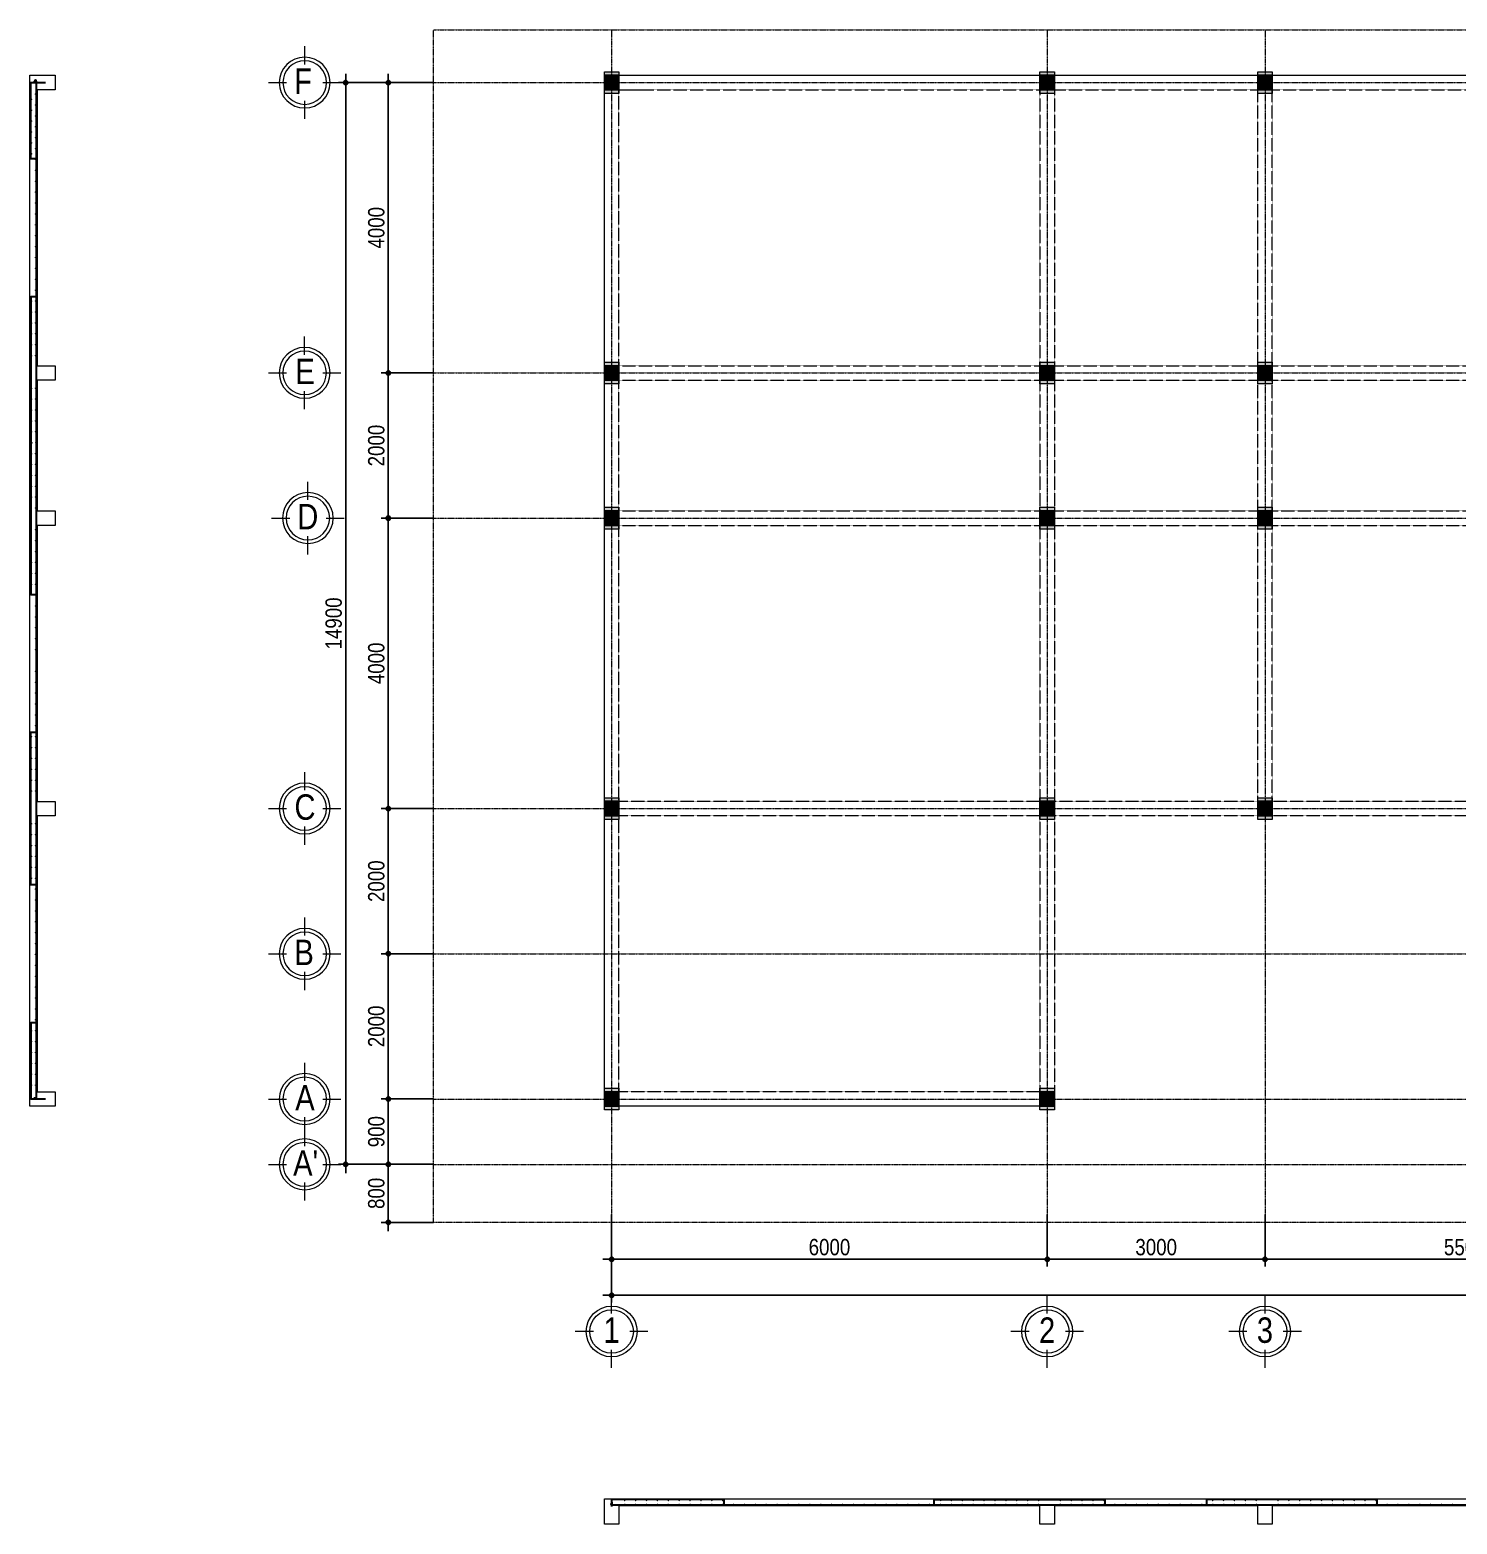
# Model space of a CAD drawing. Header units: millimetres. Extents: x 2451 to 189599, y 100744 to 200848.
# Drawn here: x 70921 to 90579, y 155262 to 175843 of the extents above; entities that cross this region are included whole.
import ezdxf
from ezdxf.enums import TextEntityAlignment as Align

# ---------------------------------------------------------------- set-up
doc = ezdxf.new("R2010")
doc.units = ezdxf.units.MM
doc.linetypes.add('ACAD_ISO02W100', pattern=[15, 12, -3])
doc.linetypes.add('ACAD_ISO10W100', pattern=[18, 12, -3, 0, -3])
for name, color, linetype in [('DIM', 1, 'Continuous'), ('TAGS', 60, 'Continuous'), ('TUONG', 131, 'Continuous'), ('WALL', 4, 'Continuous')]:
    doc.layers.add(name, color=color, linetype=linetype)
for name, color, linetype, lineweight in [('KC COT', 7, 'Continuous', 20), ('NÉT THẤY KC', 7, 'Continuous', 20), ('NÉT ĐẬM Cốt thép - các nét cần nhấn mạnh', 1, 'Continuous', 30), ('TEN TRUC', 3, 'Continuous', 18), ('TRUC', 24, 'Continuous', 0)]:
    doc.layers.add(name, color=color, linetype=linetype, lineweight=lineweight)
doc.styles.add('HEL-CONDENSE', font='')
doc.styles.add('VNI-HELVE-CONDENSEN', font='')
doc.styles.get('HEL-CONDENSE').set_extended_font_data('VNI-Helve-Condense')
doc.styles.get('VNI-HELVE-CONDENSEN').set_extended_font_data('VNI-Helve-Condense')
doc.dimstyles.new('D100', dxfattribs={"dimtxt": 225, "dimasz": 1.2, "dimexe": 100, "dimexo": 0, "dimgap": 50, "dimtad": 1, "dimdec": 0, "dimzin": 13, "dimdsep": 46, "dimtxsty": 'HEL-CONDENSE', "dimblk": 'D50', "dimcen": 0, "dimclrd": 1, "dimclre": 1, "dimclrt": 7, "dimadec": 0, "dimazin": 0, "dimtfac": 1, "dimtdec": 0, "dimtmove": 0, "dimatfit": 3, "dimldrblk": 'D50', "dimfxl": 1, "dimtolj": 1, "dimtzin": 13, "dimarcsym": 0})

# ---------------------------------------------------------------- blocks, each defined once
blk = doc.blocks.new('D50')
at = {"layer": 'DIM'}
blk.add_hatch(color=256, dxfattribs=at).paths.add_polyline_path([(25, 0, 1), (-25, 0, 1)])
blk.add_line((25, 0), (100, 0), dxfattribs=at)
blk.add_circle((0, 0), 25, dxfattribs=at)
blk = doc.blocks.new('*D1164')
at = {"layer": 'DEFPOINTS', "color": 0, "transparency": 16777216}
for p in [(78934, 159526), (84934, 159526), (84934, 158911)]:
    blk.add_point(p, dxfattribs=at)
at = {"layer": 'DIM', "color": 1, "lineweight": -2, "transparency": 16777216}
for p, q in [((78934, 159526), (78934, 158811)), ((84934, 159526), (84934, 158811)), ((78935, 158911), (84933, 158911))]:
    blk.add_line(p, q, dxfattribs=at)
at = {"layer": 'DIM', "color": 1, "lineweight": -2, "transparency": 16777216, "xscale": 1.199999999999999, "yscale": 1.199999999999999, "zscale": 1.199999999999999, "rotation": 180}
blk.add_blockref('D50', (78934, 158911), dxfattribs=at)
at = {"layer": 'DIM', "color": 1, "lineweight": -2, "transparency": 16777216, "xscale": 1.199999999999999, "yscale": 1.199999999999999, "zscale": 1.199999999999999}
blk.add_blockref('D50', (84934, 158911), dxfattribs=at)
at = {"layer": 'DIM', "color": 7, "transparency": 16777216, "insert": (81934, 159076), "char_height": 225, "attachment_point": 5, "style": 'HEL-CONDENSE'}
blk.add_mtext('\\A1;6000', dxfattribs=at)
blk = doc.blocks.new('*D1165')
at = {"layer": 'DEFPOINTS', "color": 0, "transparency": 16777216}
for p in [(78934, 159526), (111934, 159526), (111934, 158415)]:
    blk.add_point(p, dxfattribs=at)
at = {"layer": 'DIM', "color": 1, "lineweight": -2, "transparency": 16777216}
for p, q in [((78934, 159526), (78934, 158315)), ((111934, 159526), (111934, 158315)), ((78935, 158415), (111933, 158415))]:
    blk.add_line(p, q, dxfattribs=at)
at = {"layer": 'DIM', "color": 1, "lineweight": -2, "transparency": 16777216, "xscale": 1.199999999999999, "yscale": 1.199999999999999, "zscale": 1.199999999999999, "rotation": 180}
blk.add_blockref('D50', (78934, 158415), dxfattribs=at)
at = {"layer": 'DIM', "color": 1, "lineweight": -2, "transparency": 16777216, "xscale": 1.199999999999999, "yscale": 1.199999999999999, "zscale": 1.199999999999999}
blk.add_blockref('D50', (111934, 158415), dxfattribs=at)
at = {"layer": 'DIM', "color": 7, "transparency": 16777216, "insert": (95434, 158580), "char_height": 225, "attachment_point": 5, "style": 'HEL-CONDENSE'}
blk.add_mtext('\\A1;33000', dxfattribs=at)
blk = doc.blocks.new('A$C206177D3')
at = {"layer": 'TEN TRUC', "ltscale": 1000}
for p, q in [((-37, 240), (-37, 490)), ((-287, -10), (-537, -10)), ((463, -10), (213, -10)), ((-37, -510), (-37, -260))]:
    blk.add_line(p, q, dxfattribs=at)
blk.add_circle((-37, -10), 350, dxfattribs=at)
at = {"layer": 'TEN TRUC', "color": 254, "ltscale": 1000}
blk.add_circle((-37, -10), 300, dxfattribs=at)
blk = doc.blocks.new('*D1166')
at = {"layer": 'DEFPOINTS', "color": 0, "transparency": 16777216}
for p in [(76480, 175118), (75858, 171118), (76480, 171118)]:
    blk.add_point(p, dxfattribs=at)
at = {"layer": 'DIM', "color": 1, "lineweight": -2, "transparency": 16777216}
for p, q in [((76480, 175118), (75758, 175118)), ((75858, 175116), (75858, 171119)), ((76480, 171118), (75758, 171118))]:
    blk.add_line(p, q, dxfattribs=at)
at = {"layer": 'DIM', "color": 1, "lineweight": -2, "transparency": 16777216, "xscale": 1.199999999999999, "yscale": 1.199999999999999, "zscale": 1.199999999999999}
for p, rotation in [((75858, 175118), 90), ((75858, 171118), 270)]:
    blk.add_blockref('D50', p, dxfattribs=dict(at, rotation=rotation))
at = {"layer": 'DIM', "color": 7, "transparency": 16777216, "insert": (75693, 173118), "char_height": 225, "attachment_point": 5, "rotation": 90, "style": 'HEL-CONDENSE'}
blk.add_mtext('\\A1;4000', dxfattribs=at)
blk = doc.blocks.new('*D1167')
at = {"layer": 'DEFPOINTS', "color": 0, "transparency": 16777216}
for p in [(75271, 175118), (76480, 175118), (76480, 160218)]:
    blk.add_point(p, dxfattribs=at)
at = {"layer": 'DIM', "color": 1, "lineweight": -2, "transparency": 16777216}
for p, q in [((76480, 175118), (75171, 175118)), ((75271, 160219), (75271, 175116)), ((76480, 160218), (75171, 160218))]:
    blk.add_line(p, q, dxfattribs=at)
at = {"layer": 'DIM', "color": 1, "lineweight": -2, "transparency": 16777216, "xscale": 1.199999999999999, "yscale": 1.199999999999999, "zscale": 1.199999999999999}
for p, rotation in [((75271, 175118), 90), ((75271, 160218), 270)]:
    blk.add_blockref('D50', p, dxfattribs=dict(at, rotation=rotation))
at = {"layer": 'DIM', "color": 7, "transparency": 16777216, "insert": (75106, 167668), "char_height": 225, "attachment_point": 5, "rotation": 90, "style": 'HEL-CONDENSE'}
blk.add_mtext('\\A1;14900', dxfattribs=at)
blk = doc.blocks.new('A$C225A2996')
at = {"layer": 'WALL'}
blk.add_hatch(color=4, dxfattribs=at).paths.add_polyline_path([(531, 82), (731, 82), (731, 282), (531, 282)])
at = {"layer": 'WALL', "color": 4}
for p, q in [((531, 282), (731, 82)), ((531, 82), (731, 282))]:
    blk.add_line(p, q, dxfattribs=at)
blk.add_lwpolyline([(531, 82), (731, 82), (731, 282), (531, 282)], close=True, dxfattribs=at)
blk = doc.blocks.new('COT20x30')
at = {"layer": 'NÉT THẤY KC'}
h = blk.add_hatch(color=256, dxfattribs=at)
h.dxf.hatch_style = 1
h.paths.add_polyline_path([(107, 170), (-93, 170), (-93, -130), (107, -130)])
blk.add_lwpolyline([(-93, 170), (107, 170), (107, -130), (-93, -130)], close=True, dxfattribs=at)
blk = doc.blocks.new('*U1069')
at = {"layer": 'NÉT ĐẬM Cốt thép - các nét cần nhấn mạnh', "const_width": 10}
blk.add_lwpolyline([(-5, 0, 1), (5, 0, 1)], format="xyb", close=True, dxfattribs=at)
blk = doc.blocks.new('*U1070')
at = {"layer": 'NÉT ĐẬM Cốt thép - các nét cần nhấn mạnh', "color": 0, "linetype": 'ByBlock', "lineweight": -2, "transparency": 16777216}
for p in [(0, 0), (150, 0), (300, 0), (450, 0), (600, 0), (750, 0), (900, 0), (1050, 0), (1200, 0), (1350, 0)]:
    blk.add_blockref('*U1069', p, dxfattribs=at)
blk = doc.blocks.new('*D1146')
at = {"layer": 'DEFPOINTS', "color": 0, "transparency": 16777216}
for p in [(78934, 159526), (84934, 159526), (84934, 158911)]:
    blk.add_point(p, dxfattribs=at)
at = {"layer": 'DIM', "color": 1, "lineweight": -2, "transparency": 16777216}
for p, q in [((78934, 159526), (78934, 158811)), ((84934, 159526), (84934, 158811)), ((78935, 158911), (84933, 158911))]:
    blk.add_line(p, q, dxfattribs=at)
at = {"layer": 'DIM', "color": 1, "lineweight": -2, "transparency": 16777216, "xscale": 1.199999999999999, "yscale": 1.199999999999999, "zscale": 1.199999999999999, "rotation": 180}
blk.add_blockref('D50', (78934, 158911), dxfattribs=at)
at = {"layer": 'DIM', "color": 1, "lineweight": -2, "transparency": 16777216, "xscale": 1.199999999999999, "yscale": 1.199999999999999, "zscale": 1.199999999999999}
blk.add_blockref('D50', (84934, 158911), dxfattribs=at)
at = {"layer": 'DIM', "color": 7, "transparency": 16777216, "insert": (81934, 159076), "char_height": 225, "attachment_point": 5, "style": 'HEL-CONDENSE'}
blk.add_mtext('\\A1;6000', dxfattribs=at)
blk = doc.blocks.new('*D1147')
at = {"layer": 'DEFPOINTS', "color": 0, "transparency": 16777216}
for p in [(84934, 159526), (87934, 159526), (87934, 158911)]:
    blk.add_point(p, dxfattribs=at)
at = {"layer": 'DIM', "color": 1, "lineweight": -2, "transparency": 16777216}
for p, q in [((84934, 159526), (84934, 158811)), ((87934, 159526), (87934, 158811)), ((84935, 158911), (87933, 158911))]:
    blk.add_line(p, q, dxfattribs=at)
at = {"layer": 'DIM', "color": 1, "lineweight": -2, "transparency": 16777216, "xscale": 1.199999999999999, "yscale": 1.199999999999999, "zscale": 1.199999999999999, "rotation": 180}
blk.add_blockref('D50', (84934, 158911), dxfattribs=at)
at = {"layer": 'DIM', "color": 1, "lineweight": -2, "transparency": 16777216, "xscale": 1.199999999999999, "yscale": 1.199999999999999, "zscale": 1.199999999999999}
blk.add_blockref('D50', (87934, 158911), dxfattribs=at)
at = {"layer": 'DIM', "color": 7, "transparency": 16777216, "insert": (86434, 159076), "char_height": 225, "attachment_point": 5, "style": 'HEL-CONDENSE'}
blk.add_mtext('\\A1;3000', dxfattribs=at)
blk = doc.blocks.new('*D1148')
at = {"layer": 'DEFPOINTS', "color": 0, "transparency": 16777216}
for p in [(87934, 159526), (93434, 159526), (93434, 158911)]:
    blk.add_point(p, dxfattribs=at)
at = {"layer": 'DIM', "color": 1, "lineweight": -2, "transparency": 16777216}
for p, q in [((87934, 159526), (87934, 158811)), ((93434, 159526), (93434, 158811)), ((87935, 158911), (93433, 158911))]:
    blk.add_line(p, q, dxfattribs=at)
at = {"layer": 'DIM', "color": 1, "lineweight": -2, "transparency": 16777216, "xscale": 1.199999999999999, "yscale": 1.199999999999999, "zscale": 1.199999999999999, "rotation": 180}
blk.add_blockref('D50', (87934, 158911), dxfattribs=at)
at = {"layer": 'DIM', "color": 1, "lineweight": -2, "transparency": 16777216, "xscale": 1.199999999999999, "yscale": 1.199999999999999, "zscale": 1.199999999999999}
blk.add_blockref('D50', (93434, 158911), dxfattribs=at)
at = {"layer": 'DIM', "color": 7, "transparency": 16777216, "insert": (90684, 159076), "char_height": 225, "attachment_point": 5, "style": 'HEL-CONDENSE'}
blk.add_mtext('\\A1;5500', dxfattribs=at)
blk = doc.blocks.new('*D1153')
at = {"layer": 'DEFPOINTS', "color": 0, "transparency": 16777216}
for p in [(78934, 159526), (111934, 159526), (111934, 158415)]:
    blk.add_point(p, dxfattribs=at)
at = {"layer": 'DIM', "color": 1, "lineweight": -2, "transparency": 16777216}
for p, q in [((78934, 159526), (78934, 158315)), ((111934, 159526), (111934, 158315)), ((78935, 158415), (111933, 158415))]:
    blk.add_line(p, q, dxfattribs=at)
at = {"layer": 'DIM', "color": 1, "lineweight": -2, "transparency": 16777216, "xscale": 1.199999999999999, "yscale": 1.199999999999999, "zscale": 1.199999999999999, "rotation": 180}
blk.add_blockref('D50', (78934, 158415), dxfattribs=at)
at = {"layer": 'DIM', "color": 1, "lineweight": -2, "transparency": 16777216, "xscale": 1.199999999999999, "yscale": 1.199999999999999, "zscale": 1.199999999999999}
blk.add_blockref('D50', (111934, 158415), dxfattribs=at)
at = {"layer": 'DIM', "color": 7, "transparency": 16777216, "insert": (95434, 158580), "char_height": 225, "attachment_point": 5, "style": 'HEL-CONDENSE'}
blk.add_mtext('\\A1;33000', dxfattribs=at)
blk = doc.blocks.new('*D1154')
at = {"layer": 'DEFPOINTS', "color": 0, "transparency": 16777216}
for p in [(76480, 175118), (75858, 171118), (76480, 171118)]:
    blk.add_point(p, dxfattribs=at)
at = {"layer": 'DIM', "color": 1, "lineweight": -2, "transparency": 16777216}
for p, q in [((76480, 175118), (75758, 175118)), ((75858, 175116), (75858, 171119)), ((76480, 171118), (75758, 171118))]:
    blk.add_line(p, q, dxfattribs=at)
at = {"layer": 'DIM', "color": 1, "lineweight": -2, "transparency": 16777216, "xscale": 1.199999999999999, "yscale": 1.199999999999999, "zscale": 1.199999999999999}
for p, rotation in [((75858, 175118), 90), ((75858, 171118), 270)]:
    blk.add_blockref('D50', p, dxfattribs=dict(at, rotation=rotation))
at = {"layer": 'DIM', "color": 7, "transparency": 16777216, "insert": (75693, 173118), "char_height": 225, "attachment_point": 5, "rotation": 90, "style": 'HEL-CONDENSE'}
blk.add_mtext('\\A1;4000', dxfattribs=at)
blk = doc.blocks.new('*D1155')
at = {"layer": 'DEFPOINTS', "color": 0, "transparency": 16777216}
for p in [(76480, 171118), (75858, 169118), (76480, 169118)]:
    blk.add_point(p, dxfattribs=at)
at = {"layer": 'DIM', "color": 1, "lineweight": -2, "transparency": 16777216}
for p, q in [((76480, 171118), (75758, 171118)), ((75858, 171116), (75858, 169119)), ((76480, 169118), (75758, 169118))]:
    blk.add_line(p, q, dxfattribs=at)
at = {"layer": 'DIM', "color": 1, "lineweight": -2, "transparency": 16777216, "xscale": 1.199999999999999, "yscale": 1.199999999999999, "zscale": 1.199999999999999}
for p, rotation in [((75858, 171118), 90), ((75858, 169118), 270)]:
    blk.add_blockref('D50', p, dxfattribs=dict(at, rotation=rotation))
at = {"layer": 'DIM', "color": 7, "transparency": 16777216, "insert": (75693, 170118), "char_height": 225, "attachment_point": 5, "rotation": 90, "style": 'HEL-CONDENSE'}
blk.add_mtext('\\A1;2000', dxfattribs=at)
blk = doc.blocks.new('*D1156')
at = {"layer": 'DEFPOINTS', "color": 0, "transparency": 16777216}
for p in [(76480, 169118), (75858, 165118), (76480, 165118)]:
    blk.add_point(p, dxfattribs=at)
at = {"layer": 'DIM', "color": 1, "lineweight": -2, "transparency": 16777216}
for p, q in [((76480, 169118), (75758, 169118)), ((75858, 169116), (75858, 165119)), ((76480, 165118), (75758, 165118))]:
    blk.add_line(p, q, dxfattribs=at)
at = {"layer": 'DIM', "color": 1, "lineweight": -2, "transparency": 16777216, "xscale": 1.199999999999999, "yscale": 1.199999999999999, "zscale": 1.199999999999999}
for p, rotation in [((75858, 169118), 90), ((75858, 165118), 270)]:
    blk.add_blockref('D50', p, dxfattribs=dict(at, rotation=rotation))
at = {"layer": 'DIM', "color": 7, "transparency": 16777216, "insert": (75693, 167118), "char_height": 225, "attachment_point": 5, "rotation": 90, "style": 'HEL-CONDENSE'}
blk.add_mtext('\\A1;4000', dxfattribs=at)
blk = doc.blocks.new('*D1157')
at = {"layer": 'DEFPOINTS', "color": 0, "transparency": 16777216}
for p in [(76480, 165118), (75858, 163118), (76480, 163118)]:
    blk.add_point(p, dxfattribs=at)
at = {"layer": 'DIM', "color": 1, "lineweight": -2, "transparency": 16777216}
for p, q in [((76480, 165118), (75758, 165118)), ((75858, 165116), (75858, 163119)), ((76480, 163118), (75758, 163118))]:
    blk.add_line(p, q, dxfattribs=at)
at = {"layer": 'DIM', "color": 1, "lineweight": -2, "transparency": 16777216, "xscale": 1.199999999999999, "yscale": 1.199999999999999, "zscale": 1.199999999999999}
for p, rotation in [((75858, 165118), 90), ((75858, 163118), 270)]:
    blk.add_blockref('D50', p, dxfattribs=dict(at, rotation=rotation))
at = {"layer": 'DIM', "color": 7, "transparency": 16777216, "insert": (75693, 164118), "char_height": 225, "attachment_point": 5, "rotation": 90, "style": 'HEL-CONDENSE'}
blk.add_mtext('\\A1;2000', dxfattribs=at)
blk = doc.blocks.new('*D1158')
at = {"layer": 'DEFPOINTS', "color": 0, "transparency": 16777216}
for p in [(75271, 175118), (76480, 175118), (76480, 160218)]:
    blk.add_point(p, dxfattribs=at)
at = {"layer": 'DIM', "color": 1, "lineweight": -2, "transparency": 16777216}
for p, q in [((76480, 175118), (75171, 175118)), ((75271, 160219), (75271, 175116)), ((76480, 160218), (75171, 160218))]:
    blk.add_line(p, q, dxfattribs=at)
at = {"layer": 'DIM', "color": 1, "lineweight": -2, "transparency": 16777216, "xscale": 1.199999999999999, "yscale": 1.199999999999999, "zscale": 1.199999999999999}
for p, rotation in [((75271, 175118), 90), ((75271, 160218), 270)]:
    blk.add_blockref('D50', p, dxfattribs=dict(at, rotation=rotation))
at = {"layer": 'DIM', "color": 7, "transparency": 16777216, "insert": (75106, 167668), "char_height": 225, "attachment_point": 5, "rotation": 90, "style": 'HEL-CONDENSE'}
blk.add_mtext('\\A1;14900', dxfattribs=at)
blk = doc.blocks.new('*D1159')
at = {"layer": 'DEFPOINTS', "color": 0, "transparency": 16777216}
for p in [(76480, 163118), (75858, 161118), (76480, 161118)]:
    blk.add_point(p, dxfattribs=at)
at = {"layer": 'DIM', "color": 1, "lineweight": -2, "transparency": 16777216}
for p, q in [((76480, 163118), (75758, 163118)), ((75858, 163116), (75858, 161119)), ((76480, 161118), (75758, 161118))]:
    blk.add_line(p, q, dxfattribs=at)
at = {"layer": 'DIM', "color": 1, "lineweight": -2, "transparency": 16777216, "xscale": 1.199999999999999, "yscale": 1.199999999999999, "zscale": 1.199999999999999}
for p, rotation in [((75858, 163118), 90), ((75858, 161118), 270)]:
    blk.add_blockref('D50', p, dxfattribs=dict(at, rotation=rotation))
at = {"layer": 'DIM', "color": 7, "transparency": 16777216, "insert": (75693, 162118), "char_height": 225, "attachment_point": 5, "rotation": 90, "style": 'HEL-CONDENSE'}
blk.add_mtext('\\A1;2000', dxfattribs=at)
blk = doc.blocks.new('*D1160')
at = {"layer": 'DEFPOINTS', "color": 0, "transparency": 16777216}
for p in [(76480, 161118), (75858, 160218), (76480, 160218)]:
    blk.add_point(p, dxfattribs=at)
at = {"layer": 'DIM', "color": 1, "lineweight": -2, "transparency": 16777216}
for p, q in [((76480, 161118), (75758, 161118)), ((75858, 161116), (75858, 160219)), ((76480, 160218), (75758, 160218))]:
    blk.add_line(p, q, dxfattribs=at)
at = {"layer": 'DIM', "color": 1, "lineweight": -2, "transparency": 16777216, "xscale": 1.199999999999999, "yscale": 1.199999999999999, "zscale": 1.199999999999999}
for p, rotation in [((75858, 161118), 90), ((75858, 160218), 270)]:
    blk.add_blockref('D50', p, dxfattribs=dict(at, rotation=rotation))
at = {"layer": 'DIM', "color": 7, "transparency": 16777216, "insert": (75693, 160668), "char_height": 225, "attachment_point": 5, "rotation": 90, "style": 'HEL-CONDENSE'}
blk.add_mtext('\\A1;900', dxfattribs=at)
blk = doc.blocks.new('*D1161')
at = {"layer": 'DEFPOINTS', "color": 0, "transparency": 16777216}
for p in [(76480, 160218), (75858, 159418), (76480, 159418)]:
    blk.add_point(p, dxfattribs=at)
at = {"layer": 'DIM', "color": 1, "lineweight": -2, "transparency": 16777216}
for p, q in [((76480, 160218), (75758, 160218)), ((75858, 160216), (75858, 159419)), ((76480, 159418), (75758, 159418))]:
    blk.add_line(p, q, dxfattribs=at)
at = {"layer": 'DIM', "color": 1, "lineweight": -2, "transparency": 16777216, "xscale": 1.199999999999999, "yscale": 1.199999999999999, "zscale": 1.199999999999999}
for p, rotation in [((75858, 160218), 90), ((75858, 159418), 270)]:
    blk.add_blockref('D50', p, dxfattribs=dict(at, rotation=rotation))
at = {"layer": 'DIM', "color": 7, "transparency": 16777216, "insert": (75693, 159818), "char_height": 225, "attachment_point": 5, "rotation": 90, "style": 'HEL-CONDENSE'}
blk.add_mtext('\\A1;800', dxfattribs=at)
blk = doc.blocks.new('*U1117')
at = {"layer": 'NÉT ĐẬM Cốt thép - các nét cần nhấn mạnh', "const_width": 10}
blk.add_lwpolyline([(-5, 0, 1), (5, 0, 1)], format="xyb", close=True, dxfattribs=at)
blk = doc.blocks.new('*U1118')
at = {"layer": 'NÉT ĐẬM Cốt thép - các nét cần nhấn mạnh', "color": 0, "linetype": 'ByBlock', "lineweight": -2, "transparency": 16777216}
for p in [(0, 0), (150, 0), (300, 0), (450, 0), (600, 0), (750, 0)]:
    blk.add_blockref('*U1117', p, dxfattribs=at)

msp = doc.modelspace()

# ---------------------------------------------------------------- linework, layer by layer
at = {"layer": 'NÉT THẤY KC'}
for p, q in [((78833.7, 161017.6), (78833.7, 175217.6)), ((78833.7, 175217.6), (79333.7, 175217.6)), ((79333.7, 175217.6), (112033.7, 175217.6)), ((79033.7, 175017.6), (79333.7, 175017.6)), ((85033.7, 161017.6), (78833.7, 161017.6))]:
    msp.add_line(p, q, dxfattribs=at)
at = {"layer": 'NÉT THẤY KC', "linetype": 'ACAD_ISO02W100', "ltscale": 0.3}
for p, q in [((79033.7, 161217.6), (79033.7, 175017.6)), ((79333.7, 175017.6), (93333.7, 175017.6)), ((84833.7, 175017.6), (84833.7, 161217.6)), ((85033.7, 175017.6), (85033.7, 161017.6)), ((87833.7, 165017.6), (87833.7, 175017.6)), ((88033.7, 165017.6), (88033.7, 175017.6)), ((111833.7, 165217.6), (79033.7, 165217.6)), ((111833.7, 165017.6), (79033.7, 165017.6)), ((84833.7, 161217.6), (79033.7, 161217.6))]:
    msp.add_line(p, q, dxfattribs=at)
at = {"layer": 'NÉT THẤY KC'}
for points in [[(70921.3, 161017.6), (70921.3, 175217.6), (71271.3, 175217.6), (71271.3, 175017.6), (71021.3, 175017.6), (71021.3, 171217.6), (71271.3, 171217.6), (71271.3, 171017.6), (71021.3, 171017.6), (71021.3, 169217.6), (71271.3, 169217.6), (71271.3, 169017.6), (71021.3, 169017.6), (71021.3, 165217.6), (71271.3, 165217.6), (71271.3, 165017.6), (71021.3, 165017.6), (71021.3, 161217.6), (71271.3, 161217.6), (71271.3, 161017.6), (70921.3, 161017.6)], [(78833.7, 155612.4), (112033.7, 155612.4)], [(93333.7, 155512.4), (88033.7, 155512.4), (88033.7, 155262.4), (87833.7, 155262.4), (87833.7, 155512.4), (85033.7, 155512.4), (85033.7, 155262.4), (84833.7, 155262.4), (84833.7, 155512.4), (79033.7, 155512.4), (79033.7, 155262.4), (78833.7, 155262.4), (78833.7, 155612.4)]]:
    msp.add_lwpolyline(points, dxfattribs=at)
at = {"layer": 'NÉT THẤY KC', "linetype": 'ACAD_ISO02W100', "ltscale": 0.3}
for points in [[(78833.7, 171217.6), (93533.7, 171217.6)], [(78833.7, 171017.6), (112033.7, 171017.6)], [(78833.7, 169217.6), (112033.7, 169217.6)], [(78833.7, 169017.6), (112033.7, 169017.6)]]:
    msp.add_lwpolyline(points, dxfattribs=at)
at = {"layer": 'NÉT ĐẬM Cốt thép - các nét cần nhấn mạnh'}
for p, q in [((70983.5, 175126.8), (70983.5, 175139.1)), ((71009.1, 175136.8), (71009.1, 161132.8)), ((70983.5, 161142.7), (70983.5, 161130.5)), ((78948.3, 155549.3), (78936, 155549.3)), ((111936.9, 155523.6), (78938.3, 155523.6))]:
    msp.add_line(p, q, dxfattribs=at)
for points in [[(71009.1, 174068.4), (70936.6, 174068.4), (70936.6, 175018.4), (70936.6, 175118.4), (71136.6, 175118.4)], [(71009.1, 172168.4), (70936.6, 172168.4), (70936.6, 171218.4), (70936.6, 168068.4), (71009.1, 168068.4)], [(71009.1, 164068.4), (70936.6, 164068.4), (70936.6, 166168.4), (71009.1, 166168.4)], [(71009.1, 162168.4), (70936.6, 162168.4), (70936.6, 161118.4), (71136.6, 161118.4)], [(80484.2, 155523.6), (80484.2, 155600.3), (78934.2, 155600.3), (78933.9, 155506.6)], [(83377.6, 155523.6), (83377.6, 155600.3), (85727.6, 155600.3), (85727.6, 155523.6)], [(89477.6, 155523.6), (89477.6, 155600.3), (87127.6, 155600.3), (87127.6, 155523.6)]]:
    msp.add_lwpolyline(points, dxfattribs=at)
at = {"layer": 'NÉT ĐẬM Cốt thép - các nét cần nhấn mạnh', "const_width": 10}
for points in [[(70998.1, 174953.3, 1), (70998.1, 174963.3, 1)], [(70945.1, 174881.5, 1), (70945.1, 174891.5, 1)], [(70945.1, 174731.5, 1), (70945.1, 174741.5, 1)], [(70998.1, 174803.3, 1), (70998.1, 174813.3, 1)], [(70945.1, 174581.5, 1), (70945.1, 174591.5, 1)], [(70998.1, 174653.3, 1), (70998.1, 174663.3, 1)], [(70945.1, 174431.5, 1), (70945.1, 174441.5, 1)], [(70998.1, 174503.3, 1), (70998.1, 174513.3, 1)], [(70998.1, 174353.3, 1), (70998.1, 174363.3, 1)], [(70945.1, 174281.5, 1), (70945.1, 174291.5, 1)], [(70945.1, 174131.5, 1), (70945.1, 174141.5, 1)], [(70998.1, 174203.3, 1), (70998.1, 174213.3, 1)], [(70998.1, 174053.3, 1), (70998.1, 174063.3, 1)], [(70998.1, 173903.3, 1), (70998.1, 173913.3, 1)], [(70998.1, 173753.3, 1), (70998.1, 173763.3, 1)], [(70998.1, 173603.3, 1), (70998.1, 173613.3, 1)], [(70998.1, 173453.3, 1), (70998.1, 173463.3, 1)], [(70998.1, 173303.3, 1), (70998.1, 173313.3, 1)], [(70998.1, 173153.3, 1), (70998.1, 173163.3, 1)], [(70998.1, 173003.3, 1), (70998.1, 173013.3, 1)], [(70998.1, 172853.3, 1), (70998.1, 172863.3, 1)], [(70998.1, 172703.3, 1), (70998.1, 172713.3, 1)], [(70998.1, 172553.3, 1), (70998.1, 172563.3, 1)], [(70998.1, 172403.3, 1), (70998.1, 172413.3, 1)], [(70998.1, 172253.3, 1), (70998.1, 172263.3, 1)], [(70945.1, 172100.4, 1), (70945.1, 172110.4, 1)], [(70998.1, 172103.3, 1), (70998.1, 172113.3, 1)], [(70945.1, 171950.4, 1), (70945.1, 171960.4, 1)], [(70998.1, 171953.3, 1), (70998.1, 171963.3, 1)], [(70945.1, 171800.4, 1), (70945.1, 171810.4, 1)], [(70945.1, 171650.4, 1), (70945.1, 171660.4, 1)], [(70998.1, 171803.3, 1), (70998.1, 171813.3, 1)], [(70998.1, 171653.3, 1), (70998.1, 171663.3, 1)], [(70945.1, 171500.4, 1), (70945.1, 171510.4, 1)], [(70998.1, 171503.3, 1), (70998.1, 171513.3, 1)], [(70945.1, 171350.4, 1), (70945.1, 171360.4, 1)], [(70998.1, 171353.3, 1), (70998.1, 171363.3, 1)], [(70945.1, 170900.4, 1), (70945.1, 170910.4, 1)], [(70998.1, 170903.3, 1), (70998.1, 170913.3, 1)], [(70945.1, 170750.4, 1), (70945.1, 170760.4, 1)], [(70998.1, 170753.3, 1), (70998.1, 170763.3, 1)], [(70998.1, 170603.3, 1), (70998.1, 170613.3, 1)], [(70945.1, 170600.4, 1), (70945.1, 170610.4, 1)], [(70945.1, 170450.4, 1), (70945.1, 170460.4, 1)], [(70998.1, 170453.3, 1), (70998.1, 170463.3, 1)], [(70945.1, 170300.4, 1), (70945.1, 170310.4, 1)], [(70998.1, 170303.3, 1), (70998.1, 170313.3, 1)], [(70945.1, 170000.4, 1), (70945.1, 170010.4, 1)], [(70950.1, 170150.4, 1), (70950.1, 170160.4, 1)], [(70998.1, 170003.3, 1), (70998.1, 170013.3, 1)], [(71003.1, 170153.3, 1), (71003.1, 170163.3, 1)], [(70945.1, 169850.4, 1), (70945.1, 169860.4, 1)], [(70998.1, 169853.3, 1), (70998.1, 169863.3, 1)], [(70945.1, 169700.4, 1), (70945.1, 169710.4, 1)], [(70998.1, 169703.3, 1), (70998.1, 169713.3, 1)], [(70945.1, 169550.4, 1), (70945.1, 169560.4, 1)], [(70945.1, 169400.4, 1), (70945.1, 169410.4, 1)], [(70998.1, 169553.3, 1), (70998.1, 169563.3, 1)], [(70998.1, 169403.3, 1), (70998.1, 169413.3, 1)], [(70940.1, 169250.4, 1), (70940.1, 169260.4, 1)], [(70998.1, 169253.3, 1), (70998.1, 169263.3, 1)], [(70940.1, 168950.4, 1), (70940.1, 168960.4, 1)], [(70940.1, 168800.4, 1), (70940.1, 168810.4, 1)], [(70998.1, 168953.3, 1), (70998.1, 168963.3, 1)], [(70998.1, 168803.3, 1), (70998.1, 168813.3, 1)], [(70940.1, 168650.4, 1), (70940.1, 168660.4, 1)], [(70998.1, 168653.3, 1), (70998.1, 168663.3, 1)], [(70945.1, 168500.5, 1), (70945.1, 168510.5, 1)], [(70945.1, 168350.5, 1), (70945.1, 168360.5, 1)], [(70998.1, 168503.3, 1), (70998.1, 168513.3, 1)], [(70998.1, 168353.3, 1), (70998.1, 168363.3, 1)], [(70945.1, 168200.5, 1), (70945.1, 168210.5, 1)], [(70998.1, 168203.3, 1), (70998.1, 168213.3, 1)], [(70998.1, 168053.3, 1), (70998.1, 168063.3, 1)], [(70998.1, 167903.3, 1), (70998.1, 167913.3, 1)], [(70998.1, 167753.3, 1), (70998.1, 167763.3, 1)], [(70998.1, 167603.3, 1), (70998.1, 167613.3, 1)], [(70998.1, 167453.3, 1), (70998.1, 167463.3, 1)], [(70998.1, 167303.3, 1), (70998.1, 167313.3, 1)], [(70998.1, 167003.3, 1), (70998.1, 167013.3, 1)], [(70998.1, 166853.3, 1), (70998.1, 166863.3, 1)], [(70998.1, 166703.3, 1), (70998.1, 166713.3, 1)], [(70998.1, 166553.3, 1), (70998.1, 166563.3, 1)], [(70998.1, 166403.3, 1), (70998.1, 166413.3, 1)], [(70945.1, 166103.3, 1), (70945.1, 166113.3, 1)], [(70998.1, 166253.3, 1), (70998.1, 166263.3, 1)], [(70998.1, 166103.3, 1), (70998.1, 166113.3, 1)], [(70945.1, 165953.3, 1), (70945.1, 165963.3, 1)], [(70998.1, 165953.3, 1), (70998.1, 165963.3, 1)], [(70945.1, 165803.3, 1), (70945.1, 165813.3, 1)], [(70998.1, 165803.3, 1), (70998.1, 165813.3, 1)], [(70945.1, 165653.3, 1), (70945.1, 165663.3, 1)], [(70945.1, 165653.3, 1), (70945.1, 165663.3, 1)], [(70945.1, 165503.3, 1), (70945.1, 165513.3, 1)], [(70998.1, 165653.3, 1), (70998.1, 165663.3, 1)], [(70998.1, 165503.3, 1), (70998.1, 165513.3, 1)], [(70945.1, 165353.3, 1), (70945.1, 165363.3, 1)], [(70998.1, 165353.3, 1), (70998.1, 165363.3, 1)], [(70945.1, 164903.3, 1), (70945.1, 164913.3, 1)], [(70998.1, 164903.3, 1), (70998.1, 164913.3, 1)], [(70945.1, 164753.3, 1), (70945.1, 164763.3, 1)], [(70945.1, 164753.3, 1), (70945.1, 164763.3, 1)], [(70998.1, 164753.3, 1), (70998.1, 164763.3, 1)], [(70945.1, 164603.3, 1), (70945.1, 164613.3, 1)], [(70945.1, 164453.3, 1), (70945.1, 164463.3, 1)], [(70998.1, 164603.3, 1), (70998.1, 164613.3, 1)], [(70998.1, 164453.3, 1), (70998.1, 164463.3, 1)], [(70945.1, 164303.3, 1), (70945.1, 164313.3, 1)], [(70945.1, 164303.3, 1), (70945.1, 164313.3, 1)], [(70998.1, 164303.3, 1), (70998.1, 164313.3, 1)], [(70945.1, 164153.3, 1), (70945.1, 164163.3, 1)], [(70998.1, 164153.3, 1), (70998.1, 164163.3, 1)], [(70998.1, 164003.3, 1), (70998.1, 164013.3, 1)], [(70998.1, 163853.3, 1), (70998.1, 163863.3, 1)], [(70998.1, 163703.3, 1), (70998.1, 163713.3, 1)], [(70998.1, 163553.3, 1), (70998.1, 163563.3, 1)], [(70998.1, 163403.3, 1), (70998.1, 163413.3, 1)], [(70998.1, 163253.3, 1), (70998.1, 163263.3, 1)], [(70998.1, 163103.3, 1), (70998.1, 163113.3, 1)], [(70998.1, 162953.3, 1), (70998.1, 162963.3, 1)], [(70998.1, 162803.3, 1), (70998.1, 162813.3, 1)], [(70998.1, 162653.3, 1), (70998.1, 162663.3, 1)], [(70998.1, 162503.3, 1), (70998.1, 162513.3, 1)], [(70998.1, 162353.3, 1), (70998.1, 162363.3, 1)], [(70998.1, 162203.3, 1), (70998.1, 162213.3, 1)], [(70998.1, 162053.3, 1), (70998.1, 162063.3, 1)], [(70998.1, 161903.3, 1), (70998.1, 161913.3, 1)], [(70998.1, 161753.3, 1), (70998.1, 161763.3, 1)], [(70998.1, 161603.3, 1), (70998.1, 161613.3, 1)], [(70998.1, 161453.3, 1), (70998.1, 161463.3, 1)], [(70998.1, 161303.3, 1), (70998.1, 161313.3, 1)], [(83458.8, 155587.6, 1), (83468.8, 155587.6, 1)], [(83608.8, 155587.6, 1), (83618.8, 155587.6, 1)], [(83758.8, 155587.6, 1), (83768.8, 155587.6, 1)], [(83908.8, 155587.6, 1), (83918.8, 155587.6, 1)], [(84058.8, 155587.6, 1), (84068.8, 155587.6, 1)], [(84208.8, 155587.6, 1), (84218.8, 155587.6, 1)], [(84358.8, 155587.6, 1), (84368.8, 155587.6, 1)], [(84508.8, 155587.6, 1), (84518.8, 155587.6, 1)], [(84658.8, 155587.6, 1), (84668.8, 155587.6, 1)], [(84808.8, 155587.6, 1), (84818.8, 155587.6, 1)], [(85108.8, 155587.6, 1), (85118.8, 155587.6, 1)], [(85258.8, 155587.6, 1), (85268.8, 155587.6, 1)], [(85408.8, 155587.6, 1), (85418.8, 155587.6, 1)], [(85558.8, 155587.6, 1), (85568.8, 155587.6, 1)], [(85708.8, 155587.6, 1), (85718.8, 155587.6, 1)], [(87206, 155587.6, 1), (87216, 155587.6, 1)], [(87356, 155587.6, 1), (87366, 155587.6, 1)], [(87506, 155587.6, 1), (87516, 155587.6, 1)], [(87656, 155587.6, 1), (87666, 155587.6, 1)], [(87806, 155587.6, 1), (87816, 155587.6, 1)], [(88106, 155587.6, 1), (88116, 155587.6, 1)], [(88256, 155587.6, 1), (88266, 155587.6, 1)], [(88406, 155587.6, 1), (88416, 155587.6, 1)], [(88556, 155587.6, 1), (88566, 155587.6, 1)], [(88706, 155587.6, 1), (88716, 155587.6, 1)], [(88856, 155587.6, 1), (88866, 155587.6, 1)], [(89006, 155587.6, 1), (89016, 155587.6, 1)], [(89156, 155587.6, 1), (89166, 155587.6, 1)], [(89306, 155587.6, 1), (89316, 155587.6, 1)], [(89456, 155587.6, 1), (89466, 155587.6, 1)], [(79108.8, 155534.7, 1), (79118.8, 155534.7, 1)], [(79258.8, 155534.7, 1), (79268.8, 155534.7, 1)], [(79408.8, 155534.7, 1), (79418.8, 155534.7, 1)], [(79558.8, 155534.7, 1), (79568.8, 155534.7, 1)], [(79708.8, 155534.7, 1), (79718.8, 155534.7, 1)], [(79858.8, 155534.7, 1), (79868.8, 155534.7, 1)], [(80008.8, 155534.7, 1), (80018.8, 155534.7, 1)], [(80158.8, 155534.7, 1), (80168.8, 155534.7, 1)], [(80308.8, 155534.7, 1), (80318.8, 155534.7, 1)], [(80458.8, 155534.7, 1), (80468.8, 155534.7, 1)], [(80608.8, 155534.7, 1), (80618.8, 155534.7, 1)], [(80758.8, 155534.7, 1), (80768.8, 155534.7, 1)], [(80908.8, 155534.7, 1), (80918.8, 155534.7, 1)], [(81058.8, 155534.7, 1), (81068.8, 155534.7, 1)], [(81208.8, 155534.7, 1), (81218.8, 155534.7, 1)], [(81358.8, 155534.7, 1), (81368.8, 155534.7, 1)], [(81508.8, 155534.7, 1), (81518.8, 155534.7, 1)], [(81658.8, 155534.7, 1), (81668.8, 155534.7, 1)], [(81808.8, 155534.7, 1), (81818.8, 155534.7, 1)], [(81958.8, 155534.7, 1), (81968.8, 155534.7, 1)], [(82108.8, 155534.7, 1), (82118.8, 155534.7, 1)], [(82258.8, 155534.7, 1), (82268.8, 155534.7, 1)], [(82408.8, 155534.7, 1), (82418.8, 155534.7, 1)], [(82558.8, 155534.7, 1), (82568.8, 155534.7, 1)], [(82708.8, 155534.7, 1), (82718.8, 155534.7, 1)], [(82858.8, 155534.7, 1), (82868.8, 155534.7, 1)], [(83008.8, 155534.7, 1), (83018.8, 155534.7, 1)], [(83158.8, 155534.7, 1), (83168.8, 155534.7, 1)], [(83308.8, 155534.7, 1), (83318.8, 155534.7, 1)], [(83458.8, 155534.7, 1), (83468.8, 155534.7, 1)], [(83608.8, 155534.7, 1), (83618.8, 155534.7, 1)], [(83758.8, 155534.7, 1), (83768.8, 155534.7, 1)], [(83908.8, 155534.7, 1), (83918.8, 155534.7, 1)], [(84058.8, 155534.7, 1), (84068.8, 155534.7, 1)], [(84208.8, 155534.7, 1), (84218.8, 155534.7, 1)], [(84358.8, 155534.7, 1), (84368.8, 155534.7, 1)], [(84508.8, 155534.7, 1), (84518.8, 155534.7, 1)], [(84658.8, 155534.7, 1), (84668.8, 155534.7, 1)], [(84808.8, 155534.7, 1), (84818.8, 155534.7, 1)], [(85108.8, 155534.7, 1), (85118.8, 155534.7, 1)], [(85258.8, 155534.7, 1), (85268.8, 155534.7, 1)], [(85408.8, 155534.7, 1), (85418.8, 155534.7, 1)], [(85558.8, 155534.7, 1), (85568.8, 155534.7, 1)], [(85708.8, 155534.7, 1), (85718.8, 155534.7, 1)], [(85858.8, 155534.7, 1), (85868.8, 155534.7, 1)], [(86008.8, 155534.7, 1), (86018.8, 155534.7, 1)], [(86158.8, 155534.7, 1), (86168.8, 155534.7, 1)], [(86308.8, 155534.7, 1), (86318.8, 155534.7, 1)], [(86458.8, 155534.7, 1), (86468.8, 155534.7, 1)], [(86608.8, 155534.7, 1), (86618.8, 155534.7, 1)], [(86758.8, 155534.7, 1), (86768.8, 155534.7, 1)], [(86908.8, 155534.7, 1), (86918.8, 155534.7, 1)], [(87058.8, 155534.7, 1), (87068.8, 155534.7, 1)], [(87208.8, 155534.7, 1), (87218.8, 155534.7, 1)], [(87358.8, 155534.7, 1), (87368.8, 155534.7, 1)], [(87508.8, 155534.7, 1), (87518.8, 155534.7, 1)], [(87658.8, 155534.7, 1), (87668.8, 155534.7, 1)], [(87808.8, 155534.7, 1), (87818.8, 155534.7, 1)], [(88108.8, 155534.7, 1), (88118.8, 155534.7, 1)], [(88258.8, 155534.7, 1), (88268.8, 155534.7, 1)], [(88408.8, 155534.7, 1), (88418.8, 155534.7, 1)], [(88558.8, 155534.7, 1), (88568.8, 155534.7, 1)], [(88708.8, 155534.7, 1), (88718.8, 155534.7, 1)], [(88858.8, 155534.7, 1), (88868.8, 155534.7, 1)], [(89008.8, 155534.7, 1), (89018.8, 155534.7, 1)], [(89158.8, 155534.7, 1), (89168.8, 155534.7, 1)], [(89308.8, 155534.7, 1), (89318.8, 155534.7, 1)], [(89458.8, 155534.7, 1), (89468.8, 155534.7, 1)], [(89608.8, 155534.7, 1), (89618.8, 155534.7, 1)], [(89758.8, 155534.7, 1), (89768.8, 155534.7, 1)], [(89908.8, 155534.7, 1), (89918.8, 155534.7, 1)], [(90058.8, 155534.7, 1), (90068.8, 155534.7, 1)], [(90208.8, 155534.7, 1), (90218.8, 155534.7, 1)], [(90358.8, 155534.7, 1), (90368.8, 155534.7, 1)], [(90508.8, 155534.7, 1), (90518.8, 155534.7, 1)]]:
    msp.add_lwpolyline(points, format="xyb", close=True, dxfattribs=at)
at = {"layer": 'NÉT ĐẬM Cốt thép - các nét cần nhấn mạnh'}
for centre, start, end in [((70996.3, 175137.5), 356.93436, 172.96199), ((70996.3, 161132.1), 187.03801, 3.06564), ((78937.6, 155536.5), 97.03801, 273.06564)]:
    msp.add_arc(centre, 12.9, start, end, dxfattribs=at)
at = {"layer": 'TRUC', "linetype": 'ACAD_ISO10W100', "ltscale": 0.2}
msp.add_lwpolyline([(76479.7, 175843.4), (114250, 175843.4), (114250, 159417.6), (76479.7, 159417.6)], close=True, dxfattribs=at)
for points in [[(78933.7, 175843.4), (78933.7, 159417.6)], [(84933.7, 175843.4), (84933.7, 159417.6)], [(84933.7, 175843.4), (84933.7, 159417.6)], [(87933.7, 175843.4), (87933.7, 159417.6)], [(76479.7, 175117.6), (114250, 175117.6)], [(76479.7, 171117.6), (114250, 171117.6)], [(76479.7, 169117.6), (114250, 169117.6)], [(76479.7, 165117.6), (114250, 165117.6)], [(76479.7, 163117.6), (114250, 163117.6)], [(76479.7, 161117.6), (114250, 161117.6)], [(76479.7, 160217.6), (114250, 160217.6)]]:
    msp.add_lwpolyline(points, dxfattribs=at)

# ---------------------------------------------------------------- block references
at = {"layer": 'KC COT'}
for p in [(78926.7, 175097.5), (84926.7, 175097.5), (87926.7, 175097.5), (78926.7, 171097.5), (84926.7, 171097.5), (87926.7, 171097.5), (78926.7, 169097.5), (84926.7, 169097.5), (87926.7, 169097.5), (78926.7, 165097.5), (84926.7, 165097.5), (87926.7, 165097.5), (78926.7, 161097.5), (84926.7, 161097.5)]:
    msp.add_blockref('COT20x30', p, dxfattribs=at)
at = {"layer": 'NÉT THẤY KC'}
msp.add_blockref('A$C225A2996', (78302.3, 174936), dxfattribs=at)
at = {"layer": 'NÉT ĐẬM Cốt thép - các nét cần nhấn mạnh', "rotation": 90}
msp.add_blockref('*U1118', (70945.1, 161308.3), dxfattribs=at)
at = {"layer": 'NÉT ĐẬM Cốt thép - các nét cần nhấn mạnh'}
msp.add_blockref('*U1070', (79113.8, 155587.6), dxfattribs=at)
at = {"layer": 'TEN TRUC', "ltscale": 1000}
ref = msp.add_blockref('A$C206177D3', (74669.7, 175127.5), dxfattribs=dict(at, xscale=-1))
ref.add_attrib('A', 'F', dxfattribs={"layer": 'TAGS', "color": 7, "ltscale": 1000, "height": 350, "style": 'VNI-HELVE-CONDENSEN'}).set_placement((74683.7, 174961.8), align=Align.CENTER)
ref = msp.add_blockref('A$C206177D3', (74668.6, 171129.5), dxfattribs=dict(at, xscale=-1))
ref.add_attrib('A', 'E', dxfattribs={"layer": 'TAGS', "color": 7, "ltscale": 1000, "height": 350, "style": 'VNI-HELVE-CONDENSEN'}).set_placement((74711.5, 170963.9), align=Align.CENTER)
ref = msp.add_blockref('A$C206177D3', (74713.4, 169129.5), dxfattribs=dict(at, xscale=-1))
ref.add_attrib('A', 'D', dxfattribs={"layer": 'TAGS', "color": 7, "ltscale": 1000, "height": 350, "style": 'VNI-HELVE-CONDENSEN'}).set_placement((74748.9, 168963.9), align=Align.CENTER)
ref = msp.add_blockref('A$C206177D3', (74669.1, 165129.5), dxfattribs=dict(at, xscale=-1))
ref.add_attrib('A', 'C', dxfattribs={"layer": 'TAGS', "color": 7, "ltscale": 1000, "height": 350, "style": 'VNI-HELVE-CONDENSEN'}).set_placement((74710.2, 164963.9), align=Align.CENTER)
ref = msp.add_blockref('A$C206177D3', (74669.1, 163127.5), dxfattribs=dict(at, xscale=-1))
ref.add_attrib('A', 'B', dxfattribs={"layer": 'TAGS', "color": 7, "ltscale": 1000, "height": 350, "style": 'VNI-HELVE-CONDENSEN'}).set_placement((74698.1, 162961.8), align=Align.CENTER)
ref = msp.add_blockref('A$C206177D3', (74669.1, 161127.5), dxfattribs=dict(at, xscale=-1))
ref.add_attrib('A', 'A', dxfattribs={"layer": 'TAGS', "color": 7, "ltscale": 1000, "height": 350, "style": 'VNI-HELVE-CONDENSEN'}).set_placement((74710.2, 160961.8), align=Align.CENTER)
ref = msp.add_blockref('A$C206177D3', (74669.1, 160227.5), dxfattribs=dict(at, xscale=-1))
ref.add_attrib('A', "A'", dxfattribs={"layer": 'TAGS', "color": 7, "ltscale": 1000, "height": 350, "style": 'VNI-HELVE-CONDENSEN'}).set_placement((74719.3, 160061.8), align=Align.CENTER)
ref = msp.add_blockref('A$C206177D3', (78970.3, 157924.8), dxfattribs=at)
ref.add_attrib('A', '1', dxfattribs={"layer": 'TAGS', "color": 7, "ltscale": 1000, "height": 350, "style": 'VNI-HELVE-CONDENSEN'}).set_placement((78932, 157759.2), align=Align.CENTER)
ref = msp.add_blockref('A$C206177D3', (84970.3, 157924.8), dxfattribs=at)
ref.add_attrib('A', '2', dxfattribs={"layer": 'TAGS', "color": 7, "ltscale": 1000, "height": 350, "style": 'VNI-HELVE-CONDENSEN'}).set_placement((84932, 157759.2), align=Align.CENTER)
ref = msp.add_blockref('A$C206177D3', (87970.3, 157924.8), dxfattribs=at)
ref.add_attrib('A', '3', dxfattribs={"layer": 'TAGS', "color": 7, "ltscale": 1000, "height": 350, "style": 'VNI-HELVE-CONDENSEN'}).set_placement((87932, 157759.2), align=Align.CENTER)
at = {"layer": 'TUONG', "color": 4}
for p in [(84302.3, 174936), (87302.3, 174936), (78302.3, 170936), (84302.3, 170936), (87302.3, 170936), (78302.3, 168936), (84302.3, 168936), (87302.3, 168936), (78302.3, 164936), (84302.3, 164936), (87302.3, 164936), (78302.3, 160936), (84302.3, 160936)]:
    msp.add_blockref('A$C225A2996', p, dxfattribs=at)

# ---------------------------------------------------------------- dimensions: what is measured, and where the dimension line sits
at = {"layer": 'DIM'}
for p1, p2, distance, picture, middle in [((76479.7, 160217.6), (76479.7, 175117.6), 1209.2, '*D1167', (75105.6, 167667.6)), ((76479.7, 160217.6), (76479.7, 175117.6), 1209.2, '*D1158', (75105.6, 167667.6)), ((76479.7, 175117.6), (76479.7, 171117.6), -621.9, '*D1166', (75693, 173117.6)), ((76479.7, 175117.6), (76479.7, 171117.6), -621.9, '*D1154', (75693, 173117.6)), ((78933.7, 159526.3), (84933.7, 159526.3), -615.1, '*D1164', (81933.7, 159076)), ((78933.7, 159526.3), (111933.7, 159526.3), -1111.3, '*D1165', (95433.7, 158579.9)), ((78933.7, 159526.3), (84933.7, 159526.3), -615.1, '*D1146', (81933.7, 159076)), ((78933.7, 159526.3), (111933.7, 159526.3), -1111.3, '*D1153', (95433.7, 158579.9))]:
    dim = msp.add_aligned_dim(p1=p1, p2=p2, distance=distance, dimstyle='D100', dxfattribs=at)
    dim.commit()
    dim.dimension.update_dxf_attribs({"geometry": picture, "text_midpoint": middle})
for base, p1, p2, angle, picture, middle in [((75857.9, 169117.6), (76479.7, 171117.6), (76479.7, 169117.6), 90, '*D1155', (75693, 170117.6)), ((75857.9, 165117.6), (76479.7, 169117.6), (76479.7, 165117.6), 90, '*D1156', (75693, 167117.6)), ((75857.9, 163117.6), (76479.7, 165117.6), (76479.7, 163117.6), 90, '*D1157', (75693, 164117.6)), ((75857.9, 161117.6), (76479.7, 163117.6), (76479.7, 161117.6), 90, '*D1159', (75693, 162117.6)), ((75857.9, 160217.6), (76479.7, 161117.6), (76479.7, 160217.6), 90, '*D1160', (75693, 160667.6)), ((75857.9, 159417.6), (76479.7, 160217.6), (76479.7, 159417.6), 90, '*D1161', (75693, 159817.6)), ((87933.7, 158911.1), (84933.7, 159526.3), (87933.7, 159526.3), 180, '*D1147', (86433.7, 159076)), ((93433.7, 158911.1), (87933.7, 159526.3), (93433.7, 159526.3), 180, '*D1148', (90683.7, 159076))]:
    dim = msp.add_linear_dim(base=base, p1=p1, p2=p2, angle=angle, dimstyle='D100', override={"dimtmove": 1}, dxfattribs=at)
    dim.commit()
    dim.dimension.update_dxf_attribs({"geometry": picture, "text_midpoint": middle})

doc.saveas('drawing.dxf')
